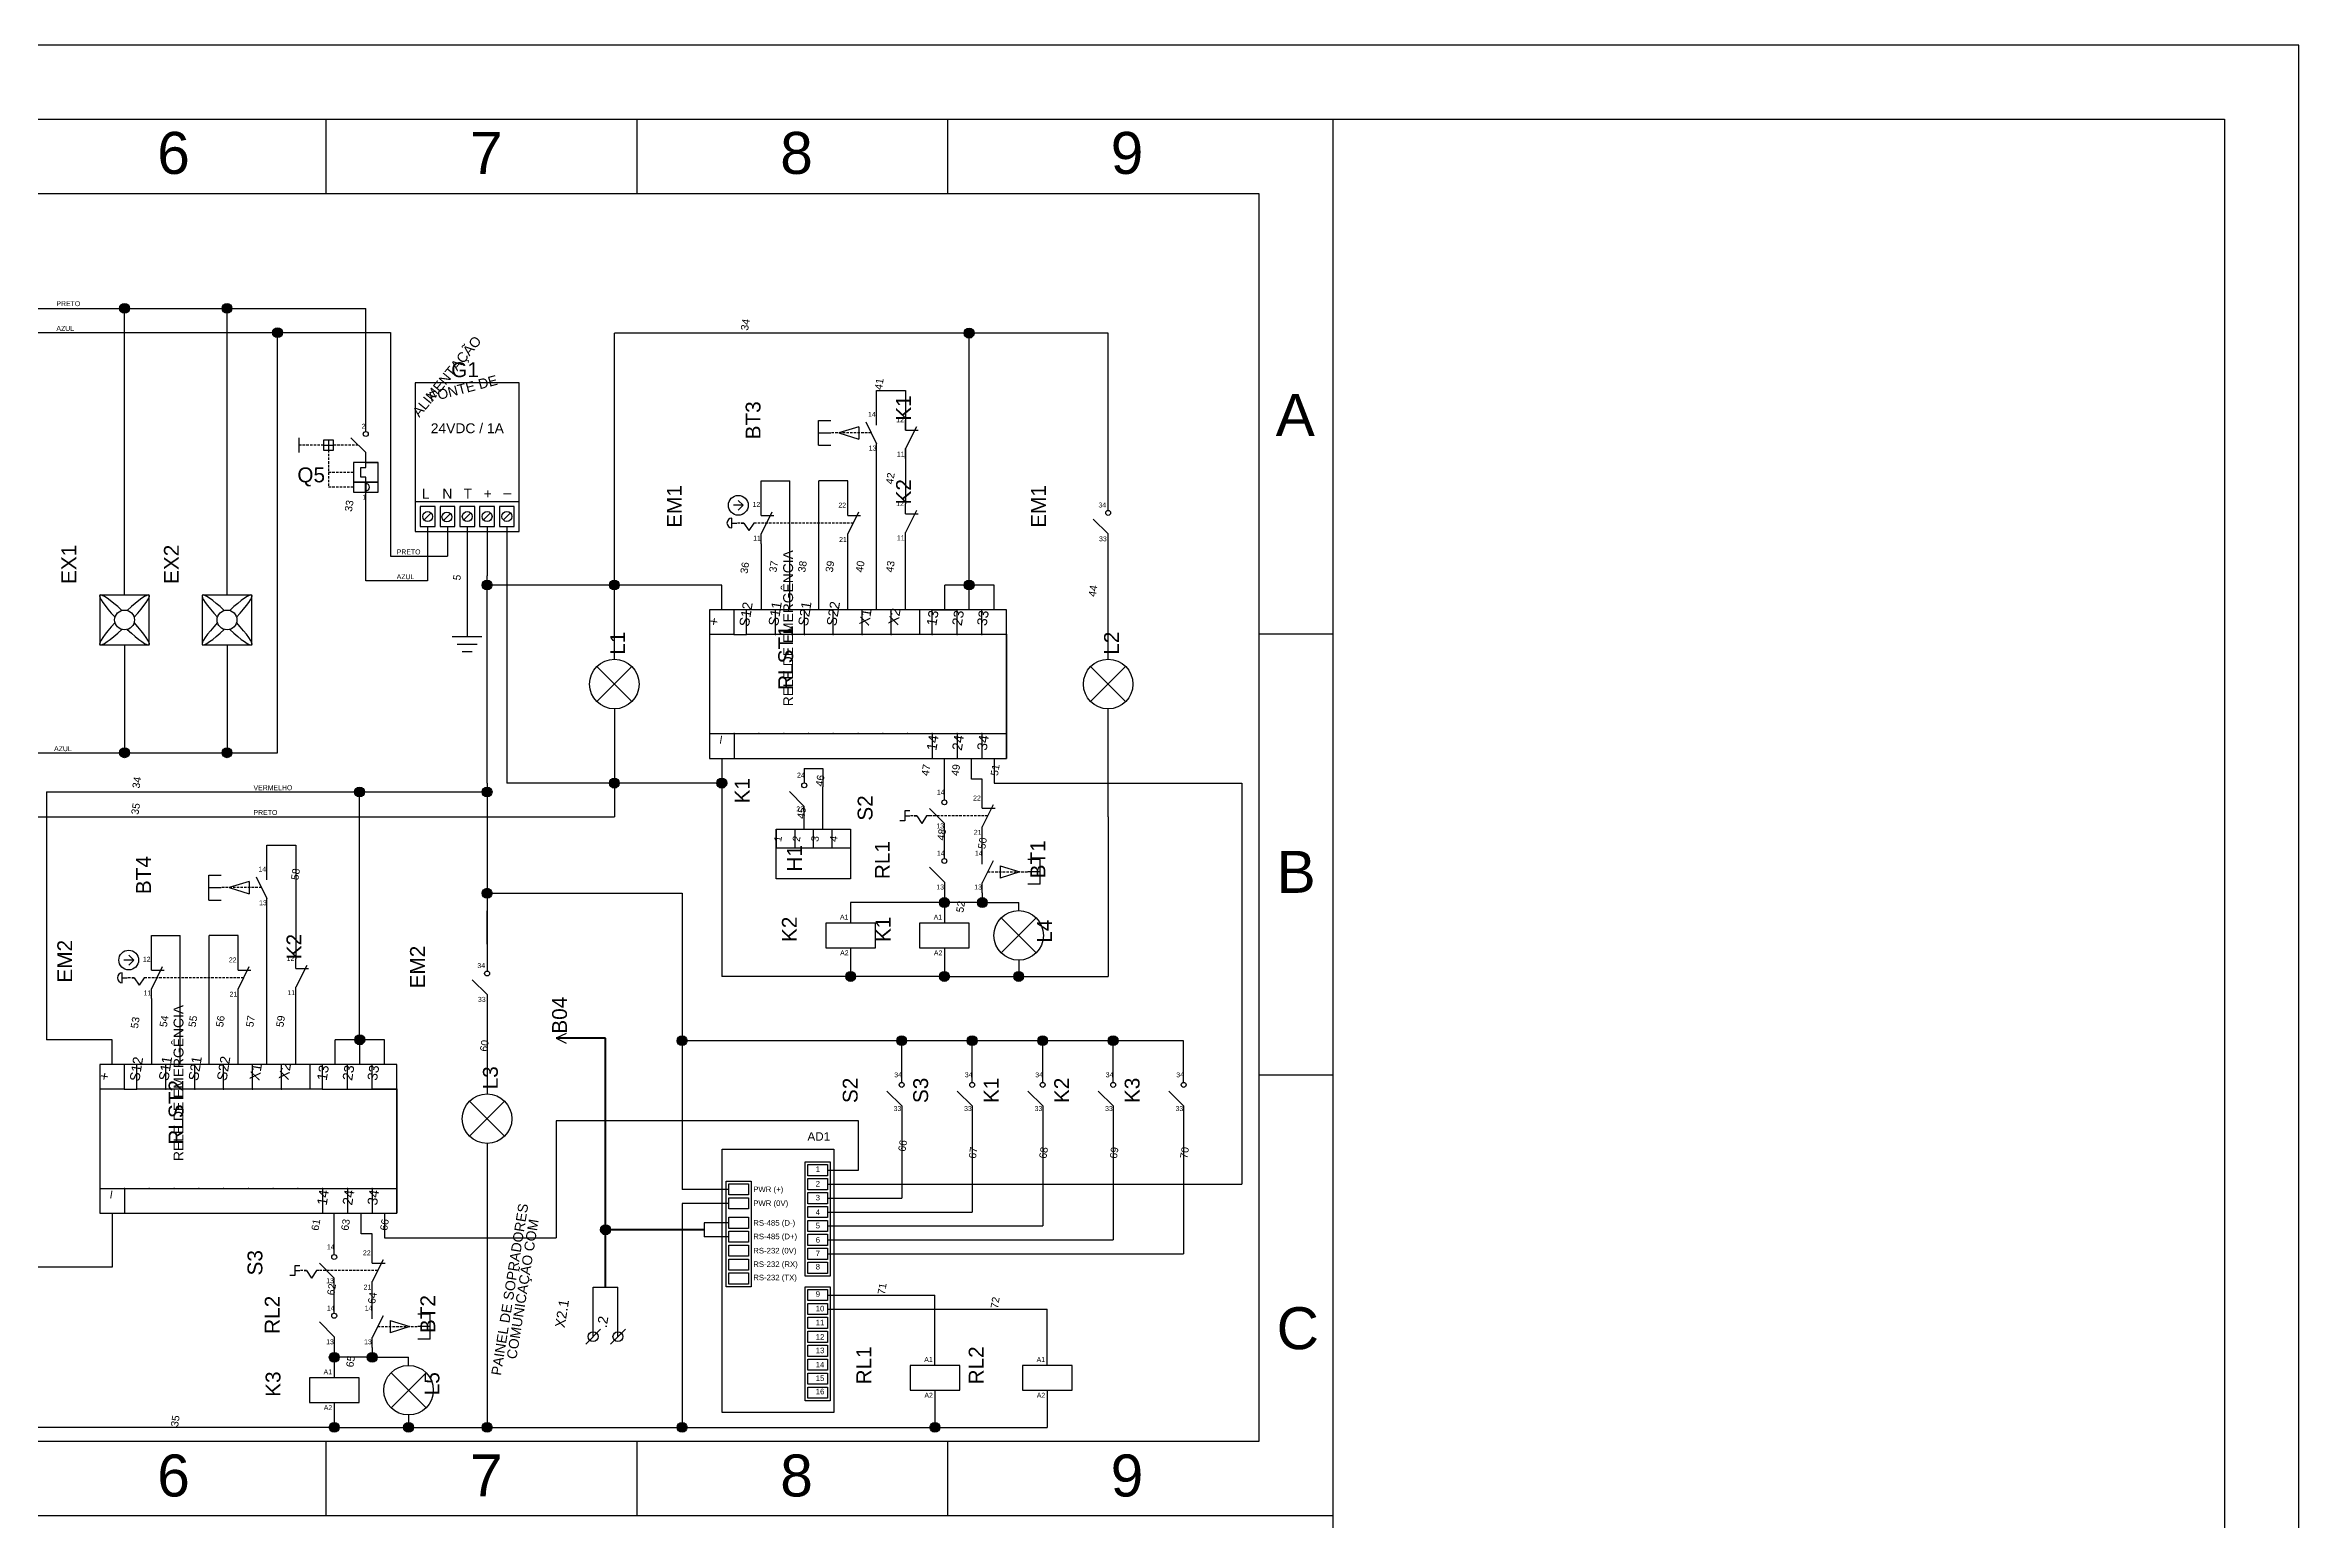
# Model space of a CAD drawing. Header units: millimetres. Extents: x 100 to 940, y 72 to 694.
# Drawn here: x 484.9 to 940, y 396 to 693.9 of the extents above; entities that cross this region are included whole.
import ezdxf
from ezdxf.enums import TextEntityAlignment as Align

# ---------------------------------------------------------------- set-up
doc = ezdxf.new("R2010")
doc.units = ezdxf.units.MM
doc.linetypes.add('DASHED', pattern=[0.75, 0.5, -0.25])
doc.styles.add('Annotative', font='arial.ttf')
doc.styles.add('Notes', font='arial.ttf', dxfattribs={"height": 3})

msp = doc.modelspace()

# ---------------------------------------------------------------- hatches: boundary and pattern name
for points in [[(501.95, 640.79, 1), (499.95, 640.79, 1)], [(522.64, 640.79, 1), (520.64, 640.79, 1)], [(532.84, 635.89, 1), (530.84, 635.89, 1)], [(672.49, 635.79, 1), (670.49, 635.79, 1)], [(575.15, 584.94, 1), (573.15, 584.94, 1)], [(600.85, 584.94, 1), (598.85, 584.94, 1)], [(672.49, 584.94, 1), (670.49, 584.94, 1)], [(501.95, 551.08, 1), (499.95, 551.08, 1)], [(522.64, 551.08, 1), (520.64, 551.08, 1)], [(549.4, 543.16, 1), (547.4, 543.16, 1)], [(575.15, 543.16, 1), (573.15, 543.16, 1)], [(600.85, 544.94, 1), (598.85, 544.94, 1)], [(622.55, 544.94, 1), (620.55, 544.94, 1)], [(575.15, 522.71, 1), (573.15, 522.71, 1)], [(667.49, 520.84, 1), (665.49, 520.84, 1)], [(675.15, 520.84, 1), (673.15, 520.84, 1)], [(648.56, 505.91, 1), (646.56, 505.91, 1)], [(667.49, 505.91, 1), (665.49, 505.91, 1)], [(682.49, 505.91, 1), (680.49, 505.91, 1)], [(549.45, 493.13, 1), (547.45, 493.13, 1)], [(614.53, 492.95, 1), (612.53, 492.95, 1)], [(658.87, 492.95, 1), (656.87, 492.95, 1)], [(673.1, 492.95, 1), (671.1, 492.95, 1)], [(687.34, 492.95, 1), (685.34, 492.95, 1)], [(701.57, 492.95, 1), (699.57, 492.95, 1)], [(599.07, 454.77, 1), (597.07, 454.77, 1)], [(544.29, 429.03, 1), (542.29, 429.03, 1)], [(551.95, 429.03, 1), (549.95, 429.03, 1)], [(544.29, 414.89, 1), (542.29, 414.89, 1)], [(559.29, 414.89, 1), (557.29, 414.89, 1)], [(575.15, 414.89, 1), (573.15, 414.89, 1)], [(614.53, 414.89, 1), (612.53, 414.89, 1)], [(665.58, 414.89, 1), (663.58, 414.89, 1)]]:
    msp.add_hatch(color=256).paths.add_polyline_path(points)

# ---------------------------------------------------------------- linework, layer by layer
for p, q in [((541.67, 664), (541.67, 679)), ((604.44, 664), (604.44, 679)), ((667.22, 664), (667.22, 679)), ((745, 115), (745, 679)), ((450.45, 640.79), (549.65, 640.79)), ((500.95, 582.89), (500.95, 640.89)), ((521.64, 582.89), (521.64, 640.89)), ((549.65, 617.92), (549.65, 640.79)), ((450.45, 635.89), (554.65, 635.89)), ((531.84, 551.08), (531.84, 635.89)), ((554.65, 635.89), (554.65, 590.77)), ((671.49, 635.79), (599.85, 635.79)), ((599.85, 584.94), (599.85, 635.79)), ((671.49, 579.94), (671.49, 635.79)), ((699.56, 635.79), (671.49, 635.79)), ((699.56, 606.7), (699.56, 635.79)), ((652.8, 619.19), (652.8, 624.19)), ((652.8, 624.19), (658.63, 624.19)), ((658.63, 624.19), (658.63, 616.23)), ((652.8, 617.19), (652.8, 619.19)), ((652.8, 617.19), (652.8, 619.19)), ((536.15, 614.68), (536.15, 611.68)), ((549.65, 611.68), (546.65, 614.68)), ((549.65, 615.92), (549.65, 617.92)), ((549.65, 615.92), (549.65, 617.92)), ((641.09, 613.15), (641.09, 618.15)), ((641.09, 618.15), (643.59, 618.15)), ((641.09, 615.65), (643.59, 615.65)), ((649.2, 616.9), (645.2, 615.65)), ((645.2, 615.65), (649.2, 614.4)), ((649.2, 616.9), (649.2, 614.4)), ((650.6, 617.85), (652.8, 613.44)), ((658.63, 616.23), (658.63, 618.23)), ((660.84, 616.89), (658.63, 612.48)), ((658.63, 616.23), (661.22, 616.23)), ((541.15, 613.18), (543.15, 613.18)), ((542.15, 614.18), (542.15, 612.18)), ((549.65, 609.68), (549.65, 611.68)), ((641.09, 613.15), (643.59, 613.15)), ((652.8, 611.44), (652.8, 613.44)), ((652.8, 579.94), (652.8, 611.44)), ((658.63, 610.48), (658.63, 612.48)), ((658.63, 612.48), (658.63, 609.76)), ((548.65, 606.68), (548.65, 608.68)), ((548.65, 608.68), (549.65, 608.67)), ((549.65, 606.68), (548.65, 606.68)), ((549.65, 608.67), (549.65, 609.68)), ((549.65, 609.68), (552.15, 609.68)), ((549.65, 605.68), (549.65, 606.68)), ((629.47, 601), (629.47, 606)), ((629.47, 606), (635.3, 606)), ((635.3, 579.94), (635.3, 606)), ((641.13, 579.94), (641.13, 606)), ((646.97, 606), (641.13, 606)), ((646.97, 601), (646.97, 606)), ((658.63, 609.76), (658.63, 601.31)), ((699.56, 600), (699.56, 606.7)), ((549.65, 601.68), (549.65, 603.68)), ((549.65, 585.77), (549.65, 601.68)), ((559.65, 601.77), (580.65, 601.77)), ((625.88, 601.03), (623.88, 601.03)), ((625.88, 601.03), (624.88, 602.03)), ((625.88, 601.03), (624.88, 600.03)), ((629.47, 599), (629.47, 601)), ((629.47, 599), (629.47, 601)), ((646.97, 599), (646.97, 601)), ((658.63, 599.31), (658.63, 601.31)), ((561.44, 598.07), (562.86, 599.48)), ((562.15, 596.77), (562.15, 585.77)), ((563.65, 596.77), (563.65, 597.77)), ((565.34, 597.96), (566.75, 599.37)), ((566.15, 596.77), (566.15, 590.77)), ((569.44, 598.07), (570.86, 599.48)), ((570.15, 596.77), (570.12, 574.52)), ((573.44, 598.07), (574.86, 599.48)), ((574.15, 596.77), (574.15, 586.77)), ((577.44, 598.07), (578.86, 599.48)), ((578.15, 596.77), (578.15, 544.94)), ((623.59, 596.45), (623.59, 598.45)), ((623.59, 597.45), (624.59, 597.45)), ((625.49, 597.45), (625.99, 597.45)), ((625.99, 597.45), (626.99, 595.95)), ((627.99, 597.45), (626.99, 595.95)), ((628.49, 597.45), (627.99, 597.45)), ((631.67, 599.66), (629.47, 595.25)), ((629.47, 599), (632.05, 599)), ((649.17, 599.66), (646.97, 595.25)), ((646.97, 599), (649.55, 599)), ((660.84, 599.97), (658.63, 595.56)), ((658.63, 599.31), (661.22, 599.31)), ((699.56, 595.25), (696.56, 598.25)), ((629.47, 593.25), (629.47, 595.25)), ((629.47, 593.25), (629.47, 579.94)), ((646.97, 593.25), (646.97, 595.25)), ((646.97, 579.94), (646.97, 595.25)), ((658.63, 579.94), (658.63, 595.56)), ((658.63, 593.56), (658.63, 595.56)), ((699.56, 569.94), (699.56, 595.25)), ((554.65, 590.77), (566.15, 590.77)), ((562.15, 585.77), (549.65, 585.77)), ((574.15, 544.94), (574.15, 586.77)), ((621.55, 584.94), (574.15, 584.94)), ((599.85, 569.94), (599.85, 584.94)), ((621.55, 579.94), (621.55, 584.94)), ((676.55, 584.94), (666.55, 584.94)), ((666.55, 579.94), (666.55, 584.94)), ((676.55, 579.94), (676.55, 584.94)), ((624.05, 579.94), (619.05, 579.94)), ((624.05, 574.94), (624.05, 579.94)), ((626.55, 574.94), (626.55, 579.94)), ((632.38, 574.94), (632.38, 579.94)), ((638.22, 574.94), (638.22, 579.94)), ((644.05, 574.94), (644.05, 579.94)), ((649.88, 574.94), (649.88, 579.94)), ((655.72, 574.94), (655.72, 579.94)), ((661.55, 574.94), (661.55, 579.94)), ((664.05, 574.94), (664.05, 579.94)), ((664.05, 579.94), (669.05, 579.94)), ((669.05, 574.94), (669.05, 579.94)), ((674.05, 574.94), (674.05, 579.94)), ((679.05, 579.94), (674.05, 579.94)), ((679.05, 574.94), (679.05, 579.94)), ((567.12, 574.52), (573.12, 574.52)), ((624.05, 574.94), (619.05, 574.94)), ((624.05, 574.94), (626.55, 574.94)), ((626.55, 574.94), (626.55, 574.94)), ((661.55, 574.94), (626.55, 574.94)), ((664.05, 574.94), (661.55, 574.94)), ((661.55, 574.94), (661.55, 574.94)), ((679.05, 574.94), (664.05, 574.94)), ((679.05, 574.94), (679.05, 554.94)), ((745, 575), (730, 575)), ((500.95, 572.89), (500.95, 551.08)), ((521.64, 572.89), (521.64, 551.08)), ((568.13, 573.02), (572.13, 573.02)), ((569.13, 571.52), (571.13, 571.52)), ((603.38, 568.47), (596.31, 561.4)), ((596.31, 568.47), (603.38, 561.4)), ((703.09, 568.47), (696.02, 561.4)), ((696.02, 568.47), (703.09, 561.4)), ((599.85, 559.94), (599.85, 544.94)), ((699.56, 538.11), (699.56, 559.94)), ((480.84, 551.08), (531.84, 551.08)), ((619.05, 554.94), (679.05, 554.94)), ((624.05, 554.94), (624.05, 549.94)), ((664.05, 554.94), (664.05, 549.94)), ((669.05, 554.94), (669.05, 549.94)), ((674.05, 554.94), (674.05, 549.94)), ((679.05, 554.94), (679.05, 549.94)), ((619.05, 549.94), (624.05, 549.94)), ((621.55, 549.94), (621.55, 544.94)), ((638.2, 547.9), (641.95, 547.9)), ((638.2, 547.9), (638.2, 545)), ((641.95, 547.9), (641.95, 544.19)), ((666.49, 541.57), (666.49, 549.94)), ((671.94, 545.76), (671.94, 549.94)), ((674.05, 549.94), (679.05, 549.94)), ((676.55, 549.94), (676.55, 544.94)), ((485.18, 543.16), (574.15, 543.16)), ((485.18, 543.16), (485.18, 493.13)), ((548.4, 493.13), (548.4, 543.16)), ((574.15, 544.94), (574.15, 535.33)), ((574.15, 543.16), (574.15, 507.01)), ((621.55, 544.94), (578.15, 544.94)), ((599.85, 544.94), (599.85, 538.16)), ((621.55, 544.94), (621.55, 505.91)), ((638.2, 540.25), (635.2, 543.25)), ((641.95, 535.64), (641.95, 544.19)), ((674.15, 545.76), (671.94, 545.76)), ((674.15, 541.87), (674.15, 545.76)), ((674.15, 539.87), (674.15, 541.87)), ((676.55, 544.94), (726.52, 544.94)), ((726.52, 544.94), (726.52, 463.98)), ((480.18, 538.16), (599.85, 538.16)), ((638.2, 535.64), (638.2, 540.25)), ((658.51, 537.32), (657.51, 537.32)), ((659.51, 539.32), (658.51, 539.32)), ((658.51, 539.32), (658.51, 537.32)), ((658.51, 538.32), (659.51, 538.32)), ((660.41, 538.32), (660.91, 538.32)), ((660.91, 538.32), (661.91, 536.82)), ((662.91, 538.32), (661.91, 536.82)), ((663.41, 538.32), (662.91, 538.32)), ((666.49, 536.82), (663.49, 539.82)), ((676.35, 540.53), (674.15, 536.12)), ((674.15, 539.87), (676.73, 539.87)), ((699.56, 538.11), (699.56, 505.91)), ((632.51, 535.64), (632.51, 531.89)), ((636.26, 535.64), (636.26, 531.89)), ((640.01, 535.64), (640.01, 531.89)), ((643.76, 535.64), (643.76, 531.89)), ((666.49, 529.73), (666.49, 536.82)), ((674.15, 534.12), (674.15, 536.12)), ((674.15, 530.57), (674.15, 534.12)), ((529.7, 527.39), (529.7, 532.39)), ((529.7, 532.39), (535.54, 532.39)), ((535.54, 532.39), (535.54, 518.1)), ((632.51, 531.89), (647.51, 531.89)), ((666.49, 524.98), (663.49, 527.98)), ((674.15, 528.57), (674.15, 530.57)), ((674.15, 528.57), (674.15, 530.57)), ((676.35, 529.23), (674.15, 524.82)), ((677.75, 528.28), (681.75, 527.03)), ((677.75, 528.28), (677.75, 525.78)), ((685.86, 529.53), (683.36, 529.53)), ((685.86, 524.53), (685.86, 529.53)), ((517.99, 521.34), (517.99, 526.34)), ((517.99, 526.34), (520.49, 526.34)), ((517.99, 523.84), (520.49, 523.84)), ((526.1, 525.09), (522.1, 523.84)), ((522.1, 523.84), (526.1, 522.59)), ((526.1, 525.09), (526.1, 522.59)), ((527.5, 526.04), (529.7, 521.64)), ((529.7, 525.39), (529.7, 527.39)), ((529.7, 525.39), (529.7, 527.39)), ((666.49, 524.98), (666.49, 516.7)), ((674.15, 522.82), (674.15, 524.82)), ((681.75, 527.03), (677.75, 525.78)), ((685.86, 527.03), (683.36, 527.03)), ((685.86, 524.53), (683.36, 524.53)), ((517.99, 521.34), (520.49, 521.34)), ((529.7, 519.64), (529.7, 521.64)), ((529.7, 488.13), (529.7, 519.64)), ((574.15, 522.71), (613.53, 522.71)), ((574.15, 512.43), (574.15, 519.13)), ((613.53, 522.71), (613.53, 462.92)), ((674.15, 520.84), (647.56, 520.84)), ((647.56, 520.84), (647.56, 516.7)), ((674.15, 522.82), (674.15, 520.84)), ((674.15, 520.84), (681.49, 520.84)), ((681.49, 519.2), (681.49, 520.84)), ((535.54, 518.1), (535.54, 509.5)), ((685.02, 517.73), (677.95, 510.66)), ((677.95, 517.73), (685.02, 510.66)), ((502.79, 509.22), (501.79, 510.22)), ((506.37, 509.19), (506.37, 514.19)), ((506.37, 514.19), (512.2, 514.19)), ((512.2, 488.13), (512.2, 514.19)), ((518.04, 488.13), (518.04, 514.19)), ((523.87, 514.19), (518.04, 514.19)), ((523.87, 509.19), (523.87, 514.19)), ((647.56, 511.7), (647.56, 505.91)), ((666.49, 511.7), (666.49, 505.91)), ((500.5, 504.64), (500.5, 506.64)), ((500.5, 505.64), (501.5, 505.64)), ((502.79, 509.22), (500.79, 509.22)), ((502.79, 509.22), (501.79, 508.22)), ((502.39, 505.64), (502.89, 505.64)), ((502.89, 505.64), (503.89, 504.14)), ((504.89, 505.64), (503.89, 504.14)), ((505.39, 505.64), (504.89, 505.64)), ((506.37, 507.19), (506.37, 509.19)), ((506.37, 507.19), (506.37, 509.19)), ((508.57, 507.85), (506.37, 503.44)), ((506.37, 507.19), (508.95, 507.19)), ((523.87, 507.19), (523.87, 509.19)), ((526.07, 507.85), (523.87, 503.44)), ((523.87, 507.19), (526.45, 507.19)), ((535.54, 507.5), (535.54, 509.5)), ((537.74, 508.16), (535.54, 503.75)), ((535.54, 507.5), (538.12, 507.5)), ((574.15, 502.26), (571.15, 505.26)), ((666.49, 505.91), (621.55, 505.91)), ((666.49, 505.91), (699.56, 505.91)), ((681.49, 509.2), (681.49, 505.91)), ((506.37, 501.44), (506.37, 503.44)), ((506.37, 501.44), (506.37, 488.13)), ((523.87, 501.44), (523.87, 503.44)), ((523.87, 488.13), (523.87, 503.44)), ((535.54, 488.13), (535.54, 503.75)), ((535.54, 501.75), (535.54, 503.75)), ((574.15, 502.26), (574.15, 482.2)), ((498.45, 493.13), (485.18, 493.13)), ((498.45, 488.13), (498.45, 493.13)), ((543.45, 488.13), (543.45, 493.13)), ((553.45, 493.13), (543.45, 493.13)), ((548.4, 493.13), (548.4, 488.13)), ((553.45, 488.13), (553.45, 493.13)), ((590.11, 494.43), (588.11, 493.43)), ((588.11, 493.43), (590.11, 492.43)), ((666.49, 492.95), (613.53, 492.95)), ((657.87, 484.52), (657.87, 492.95)), ((714.8, 492.95), (666.49, 492.95)), ((672.1, 484.52), (672.1, 492.95)), ((686.34, 484.52), (686.34, 492.95)), ((700.57, 484.52), (700.57, 492.95)), ((714.8, 484.52), (714.8, 492.95)), ((500.95, 488.13), (495.95, 488.13)), ((500.95, 483.13), (500.95, 488.13)), ((503.45, 483.13), (503.45, 488.13)), ((509.29, 483.13), (509.29, 488.13)), ((515.12, 483.13), (515.12, 488.13)), ((520.95, 483.13), (520.95, 488.13)), ((526.79, 483.13), (526.79, 488.13)), ((532.62, 483.13), (532.62, 488.13)), ((538.45, 483.13), (538.45, 488.13)), ((540.95, 483.13), (540.95, 488.13)), ((545.95, 483.13), (545.95, 488.13)), ((550.95, 483.13), (550.95, 488.13)), ((555.95, 488.13), (550.95, 488.13)), ((555.95, 483.13), (555.95, 488.13)), ((500.95, 483.13), (495.95, 483.13)), ((500.95, 483.13), (503.45, 483.13)), ((503.45, 483.13), (503.45, 483.13)), ((538.45, 483.13), (503.45, 483.13)), ((540.95, 483.13), (538.45, 483.13)), ((538.45, 483.13), (538.45, 483.13)), ((540.95, 483.13), (555.95, 483.13)), ((555.95, 483.13), (550.95, 483.13)), ((555.95, 483.13), (555.95, 463.13)), ((657.87, 479.77), (654.87, 482.77)), ((672.1, 479.77), (669.1, 482.77)), ((686.34, 479.77), (683.34, 482.77)), ((700.57, 479.77), (697.57, 482.77)), ((714.8, 479.77), (711.8, 482.77)), ((745, 486), (730, 486)), ((577.68, 480.74), (570.61, 473.67)), ((570.61, 480.74), (577.68, 473.67)), ((657.87, 479.77), (657.87, 461.17)), ((672.1, 479.77), (672.1, 458.36)), ((686.34, 479.77), (686.34, 455.54)), ((700.57, 479.77), (700.57, 452.73)), ((714.8, 479.77), (714.8, 449.92)), ((649.14, 476.79), (588.08, 476.79)), ((588.08, 476.79), (588.08, 453.13)), ((649.14, 466.79), (649.14, 476.79)), ((574.15, 472.2), (574.15, 414.89)), ((642.89, 466.79), (644.14, 466.79)), ((644.14, 466.79), (649.14, 466.79)), ((495.95, 463.13), (555.95, 463.13)), ((500.95, 463.13), (500.95, 458.13)), ((540.95, 463.13), (540.95, 458.13)), ((545.95, 463.13), (545.95, 458.13)), ((550.95, 463.13), (550.95, 458.13)), ((555.95, 463.13), (555.95, 458.13)), ((622.99, 462.92), (613.53, 462.92)), ((622.99, 460.11), (613.53, 460.11)), ((613.53, 460.11), (613.53, 414.89)), ((642.89, 463.98), (726.52, 463.98)), ((642.89, 461.17), (657.87, 461.17)), ((495.95, 458.13), (500.95, 458.13)), ((498.45, 458.13), (498.45, 447.2)), ((543.29, 449.77), (543.29, 458.13)), ((548.74, 453.95), (548.74, 458.13)), ((550.95, 458.13), (555.95, 458.13)), ((553.45, 458.13), (553.45, 453.13)), ((622.99, 456.17), (617.99, 456.17)), ((617.99, 456.17), (617.99, 453.36)), ((642.89, 458.36), (672.1, 458.36)), ((642.89, 455.54), (686.34, 455.54)), ((550.95, 453.95), (548.74, 453.95)), ((550.95, 450.06), (550.95, 453.95)), ((553.45, 453.13), (588.08, 453.13)), ((622.99, 453.36), (617.99, 453.36)), ((642.89, 452.73), (700.57, 452.73)), ((498.45, 447.2), (480.18, 447.2)), ((536.32, 447.52), (535.32, 447.52)), ((535.32, 447.52), (535.32, 445.52)), ((535.32, 446.52), (536.32, 446.52)), ((537.21, 446.52), (537.71, 446.52)), ((537.71, 446.52), (538.71, 445.02)), ((539.71, 446.52), (538.71, 445.02)), ((540.21, 446.52), (539.71, 446.52)), ((543.29, 445.02), (540.29, 448.02)), ((550.95, 448.06), (550.95, 450.06)), ((553.16, 448.72), (550.95, 444.31)), ((550.95, 448.06), (553.54, 448.06)), ((642.89, 449.92), (714.8, 449.92)), ((535.32, 445.52), (534.32, 445.52)), ((543.29, 437.92), (543.29, 445.02)), ((550.95, 442.31), (550.95, 444.31)), ((550.95, 438.77), (550.95, 442.31)), ((595.57, 433.2), (595.57, 443.2)), ((595.57, 443.2), (600.57, 443.2)), ((600.57, 433.2), (600.57, 443.2)), ((642.89, 441.6), (664.58, 441.6)), ((664.58, 427.39), (664.58, 441.6)), ((550.95, 436.77), (550.95, 438.77)), ((550.95, 436.77), (550.95, 438.77)), ((553.16, 437.42), (550.95, 433.02)), ((562.67, 437.72), (560.17, 437.72)), ((562.67, 432.72), (562.67, 437.72)), ((642.89, 438.78), (687.27, 438.78)), ((687.27, 427.39), (687.27, 438.78)), ((543.29, 433.17), (540.29, 436.17)), ((543.29, 433.17), (543.29, 424.89)), ((550.95, 431.02), (550.95, 433.02)), ((554.56, 436.47), (558.56, 435.22)), ((554.56, 436.47), (554.56, 433.97)), ((558.56, 435.22), (554.56, 433.97)), ((562.67, 435.22), (560.17, 435.22)), ((562.67, 432.72), (560.17, 432.72)), ((594.07, 431.7), (597.07, 434.7)), ((599.07, 431.7), (602.07, 434.7)), ((550.95, 429.03), (543.29, 429.03)), ((550.95, 431.02), (550.95, 429.03)), ((550.95, 429.03), (558.29, 429.03)), ((558.29, 427.39), (558.29, 429.03)), ((561.83, 425.92), (554.76, 418.85)), ((554.76, 425.92), (561.83, 418.85)), ((543.29, 419.89), (543.29, 414.1)), ((664.58, 422.39), (664.58, 414.89)), ((687.27, 422.39), (687.27, 414.89)), ((543.29, 414.89), (480.18, 414.89)), ((543.29, 414.89), (574.15, 414.89)), ((558.29, 417.39), (558.29, 414.89)), ((574.15, 414.89), (687.27, 414.89)), ((730, 412), (165, 412)), ((541.67, 397), (541.67, 412)), ((604.44, 397), (604.44, 412)), ((667.22, 397), (667.22, 412)), ((730, 397), (165, 397)), ((745, 397), (730, 397))]:
    msp.add_line(p, q)
at = {"linetype": 'DASHED'}
for p, q in [((651.7, 615.65), (643.59, 615.65)), ((541.15, 613.18), (536.15, 613.18)), ((542.15, 612.18), (542.15, 604.68)), ((548.15, 613.18), (543.15, 613.18)), ((547.15, 607.68), (542.15, 607.68)), ((547.15, 604.68), (542.15, 604.68)), ((625.99, 597.45), (624.59, 597.45)), ((648.07, 597.45), (628.49, 597.45)), ((660.91, 538.32), (659.51, 538.32)), ((675.25, 538.32), (662.91, 538.32)), ((528.6, 523.84), (520.49, 523.84)), ((675.25, 527.03), (683.36, 527.03)), ((502.89, 505.64), (501.5, 505.64)), ((524.97, 505.64), (505.39, 505.64)), ((537.71, 446.52), (536.32, 446.52)), ((552.06, 446.52), (539.71, 446.52)), ((552.06, 435.22), (560.17, 435.22))]:
    msp.add_line(p, q, dxfattribs=at)
at = {"lineweight": 40}
msp.add_line((549.65, 603.68), (549.65, 605.68), dxfattribs=at)
at = {"lineweight": 50}
for p, q in [((598.07, 493.43), (588.11, 493.43)), ((598.07, 454.77), (598.07, 493.43)), ((598.07, 443.2), (598.07, 454.77)), ((617.99, 454.77), (598.07, 454.77))]:
    msp.add_line(p, q, dxfattribs=at)
for points in [[(100, 100), (940, 100), (940, 693.94), (100, 693.94)], [(150, 679), (925, 679), (925, 115), (150, 115)], [(559.65, 595.77), (580.65, 595.77), (580.65, 625.77), (559.65, 625.77)], [(541.15, 612.18), (543.15, 612.18), (543.15, 614.18), (541.15, 614.18)], [(547.15, 605.68), (552.15, 605.68), (552.15, 609.67), (547.15, 609.68)], [(547.15, 603.68), (552.15, 603.68), (552.15, 605.68), (547.15, 605.68)], [(560.65, 596.77), (563.65, 596.77), (563.65, 600.77), (560.65, 600.77)], [(564.65, 596.77), (567.65, 596.77), (567.65, 600.77), (564.65, 600.77)], [(568.65, 596.77), (571.65, 596.77), (571.65, 600.77), (568.65, 600.77)], [(572.65, 596.77), (575.65, 596.77), (575.65, 600.77), (572.65, 600.77)], [(576.65, 596.77), (579.65, 596.77), (579.65, 600.77), (576.65, 600.77)], [(495.95, 572.89), (505.95, 572.89), (505.95, 582.89), (495.95, 582.89)], [(516.64, 572.89), (526.64, 572.89), (526.64, 582.89), (516.64, 582.89)], [(619.05, 549.94), (679.05, 549.94), (679.05, 579.94), (619.05, 579.94)], [(632.51, 535.64), (647.51, 535.64), (647.51, 525.64), (632.51, 525.64)], [(642.56, 511.7), (652.56, 511.7), (652.56, 516.7), (642.56, 516.7)], [(661.49, 511.7), (671.49, 511.7), (671.49, 516.7), (661.49, 516.7)], [(495.95, 458.13), (555.95, 458.13), (555.95, 488.13), (495.95, 488.13)], [(621.64, 471.08), (644.14, 471.08), (644.14, 417.87), (621.64, 417.87)], [(622.42, 443.24), (622.42, 464.61), (627.49, 464.61), (627.49, 443.24)], [(638.39, 445.42), (638.39, 468.48), (643.45, 468.48), (643.45, 445.42)], [(638.95, 465.67), (638.95, 467.92), (642.89, 467.92), (642.89, 465.67)], [(638.95, 462.86), (638.95, 465.11), (642.89, 465.11), (642.89, 462.86)], [(622.99, 461.8), (622.99, 464.05), (626.92, 464.05), (626.92, 461.8)], [(622.99, 458.99), (622.99, 461.24), (626.92, 461.24), (626.92, 458.99)], [(638.95, 460.04), (638.95, 462.29), (642.89, 462.29), (642.89, 460.04)], [(622.99, 455.05), (622.99, 457.3), (626.92, 457.3), (626.92, 455.05)], [(638.95, 457.23), (638.95, 459.48), (642.89, 459.48), (642.89, 457.23)], [(638.95, 454.42), (638.95, 456.67), (642.89, 456.67), (642.89, 454.42)], [(622.99, 452.24), (622.99, 454.49), (626.92, 454.49), (626.92, 452.24)], [(622.99, 449.42), (622.99, 451.67), (626.92, 451.67), (626.92, 449.42)], [(638.95, 451.61), (638.95, 453.86), (642.89, 453.86), (642.89, 451.61)], [(638.95, 448.79), (638.95, 451.04), (642.89, 451.04), (642.89, 448.79)], [(622.99, 446.61), (622.99, 448.86), (626.92, 448.86), (626.92, 446.61)], [(622.99, 443.8), (622.99, 446.05), (626.92, 446.05), (626.92, 443.8)], [(638.95, 445.98), (638.95, 448.23), (642.89, 448.23), (642.89, 445.98)], [(638.39, 420.22), (638.39, 443.28), (643.45, 443.28), (643.45, 420.22)], [(638.95, 440.47), (638.95, 442.72), (642.89, 442.72), (642.89, 440.47)], [(638.95, 437.66), (638.95, 439.91), (642.89, 439.91), (642.89, 437.66)], [(638.95, 434.85), (638.95, 437.1), (642.89, 437.1), (642.89, 434.85)], [(638.95, 432.03), (638.95, 434.28), (642.89, 434.28), (642.89, 432.03)], [(638.95, 429.22), (638.95, 431.47), (642.89, 431.47), (642.89, 429.22)], [(638.95, 426.41), (638.95, 428.66), (642.89, 428.66), (642.89, 426.41)], [(538.29, 419.89), (548.29, 419.89), (548.29, 424.89), (538.29, 424.89)], [(638.95, 423.6), (638.95, 425.85), (642.89, 425.85), (642.89, 423.6)], [(659.58, 422.39), (669.58, 422.39), (669.58, 427.39), (659.58, 427.39)], [(682.27, 422.39), (692.27, 422.39), (692.27, 427.39), (682.27, 427.39)], [(638.95, 420.78), (638.95, 423.03), (642.89, 423.03), (642.89, 420.78)]]:
    msp.add_lwpolyline(points, close=True)
msp.add_lwpolyline([(165, 412), (165, 664), (730, 664), (730, 412)])
for centre, radius in [((500.95, 640.79), 1), ((521.64, 640.79), 1), ((531.84, 635.89), 1), ((671.49, 635.79), 1), ((549.65, 615.42), 0.5), ((624.88, 601.03), 2), ((562.15, 598.77), 1), ((566.04, 598.67), 1), ((570.15, 598.77), 1), ((574.15, 598.77), 1), ((578.15, 598.78), 1), ((699.56, 599.5), 0.5), ((574.15, 584.94), 1), ((599.85, 584.94), 1), ((671.49, 584.94), 1), ((500.95, 577.89), 2), ((521.64, 577.89), 2), ((599.85, 564.94), 5), ((699.56, 564.94), 5), ((500.95, 551.08), 1), ((521.64, 551.08), 1), ((548.4, 543.16), 1), ((574.15, 543.16), 1), ((599.85, 544.94), 1), ((621.55, 544.94), 1), ((638.2, 544.5), 0.5), ((666.49, 541.07), 0.5), ((666.49, 529.23), 0.5), ((574.15, 522.71), 1), ((666.49, 520.84), 1), ((674.15, 520.84), 1), ((681.49, 514.2), 5), ((501.79, 509.22), 2), ((574.15, 506.51), 0.5), ((647.56, 505.91), 1), ((666.49, 505.91), 1), ((681.49, 505.91), 1), ((548.45, 493.13), 1), ((613.53, 492.95), 1), ((657.87, 492.95), 1), ((672.1, 492.95), 1), ((686.34, 492.95), 1), ((700.57, 492.95), 1), ((657.87, 484.02), 0.5), ((672.1, 484.02), 0.5), ((686.34, 484.02), 0.5), ((700.57, 484.02), 0.5), ((714.8, 484.02), 0.5), ((574.15, 477.2), 5), ((598.07, 454.77), 1), ((543.29, 449.27), 0.5), ((543.29, 437.42), 0.5), ((595.57, 433.2), 1), ((600.57, 433.2), 1), ((543.29, 429.03), 1), ((550.95, 429.03), 1), ((558.29, 422.39), 5), ((543.29, 414.89), 1), ((558.29, 414.89), 1), ((574.15, 414.89), 1), ((613.53, 414.89), 1), ((664.58, 414.89), 1)]:
    msp.add_circle(centre, radius)
for centre, radius, start, end in [((549.65, 604.68), 0.75, 270, 90), ((623.59, 597.45), 1, 90, 270), ((500.5, 505.64), 1, 90, 270)]:
    msp.add_arc(centre, radius, start, end)
for centre, major_axis, start_param, end_param in [((500.95, 577.89), (5, -5), 8.104015, 10.745541), ((500.95, 577.89), (-5, -5), 1.820829, 4.462356), ((521.64, 577.89), (5, -5), 8.104015, 10.745541), ((521.64, 577.89), (-5, -5), 1.820829, 4.462356), ((500.95, 577.89), (-5, -5), 4.962422, 7.603949), ((500.95, 577.89), (5, -5), 4.962422, 7.603949), ((521.64, 577.89), (-5, -5), 4.962422, 7.603949), ((521.64, 577.89), (5, -5), 4.962422, 7.603949)]:
    msp.add_ellipse(centre, major_axis=major_axis, ratio=0.141421, start_param=start_param, end_param=end_param)
for p in [(624.05, 574.94), (632.38, 574.94), (638.22, 574.94), (644.05, 574.94), (649.88, 574.94), (655.72, 574.94), (664.05, 574.94), (669.05, 574.94), (674.05, 574.94), (679.05, 574.94), (624.05, 554.94), (629.05, 554.94), (634.05, 554.94), (639.05, 554.94), (644.05, 554.94), (649.05, 554.94), (654.05, 554.94), (659.05, 554.94), (664.05, 554.94), (669.05, 554.94), (674.05, 554.94), (679.05, 554.94), (500.95, 483.13), (509.29, 483.13), (515.12, 483.13), (520.95, 483.13), (526.79, 483.13), (532.62, 483.13), (540.95, 483.13), (545.95, 483.13), (550.95, 483.13), (555.95, 483.13), (500.95, 463.13), (505.95, 463.13), (510.95, 463.13), (515.95, 463.13), (520.95, 463.13), (525.95, 463.13), (530.95, 463.13), (535.95, 463.13), (540.95, 463.13), (545.95, 463.13), (550.95, 463.13), (555.95, 463.13)]:
    msp.add_point(p)

# ---------------------------------------------------------------- texts
for s, height, style, p in [('6', 8.48, 'Notes', (507.55, 667.93)), ('7', 8.48, 'Notes', (570.69, 667.93)), ('8', 8.48, 'Notes', (633.34, 667.93)), ('9', 8.48, 'Notes', (700.07, 667.93)), ('PRETO', 1, 'Annotative', (487.19, 641.24)), ('AZUL', 1, 'Annotative', (487.19, 636.24)), ('G1', 3, 'Notes', (566.91, 626.9)), ('A', 8.48, 'Notes', (733.39, 615.03)), ('14', 1, 'Notes', (651.08, 618.9)), ('2', 1, 'Notes', (548.81, 616.49)), ('12', 1, 'Notes', (656.77, 617.79)), ('13', 1, 'Notes', (651.21, 612.09)), ('11', 1, 'Notes', (656.91, 610.87)), ('Q5', 3, 'Notes', (535.84, 605.67)), ('1', 1, 'Notes', (548.96, 602.15)), ('L', 2, 'Notes', (560.98, 602.38)), ('N', 2, 'Notes', (565.12, 602.38)), ('T', 2, 'Notes', (569.41, 602.38)), ('+', 2, 'Notes', (573.47, 602.38)), ('_', 2, 'Notes', (577.47, 603.85)), ('12', 1, 'Notes', (627.75, 600.71)), ('22', 1, 'Notes', (645.1, 600.56)), ('12', 1, 'Notes', (656.77, 600.87)), ('34', 1, 'Notes', (697.6, 600.59)), ('PRETO', 1, 'Annotative', (555.9, 591.12)), ('11', 1, 'Notes', (627.88, 593.89)), ('21', 1, 'Notes', (645.24, 593.64)), ('11', 1, 'Notes', (656.91, 593.95)), ('33', 1, 'Notes', (697.72, 593.77)), ('AZUL', 1, 'Annotative', (555.9, 586.12)), ('AZUL', 1, 'Annotative', (486.72, 551.4)), ('VERMELHO', 1, 'Annotative', (526.99, 543.51)), ('22', 1, 'Notes', (672.29, 541.43)), ('PRETO', 1, 'Annotative', (526.99, 538.51)), ('21', 1, 'Notes', (672.43, 534.51)), ('14', 1, 'Notes', (527.99, 527.09)), ('B', 8.48, 'Notes', (733.57, 522.79)), ('13', 1, 'Notes', (528.12, 520.28)), ('A1', 1, 'Notes', (645.41, 517.4)), ('A1', 1, 'Notes', (664.33, 517.4)), ('12', 1, 'Notes', (504.65, 508.9)), ('22', 1, 'Notes', (522.01, 508.75)), ('12', 1, 'Notes', (533.68, 509.06)), ('A2', 1, 'Notes', (645.44, 510.18)), ('A2', 1, 'Notes', (664.37, 510.18)), ('34', 1, 'Notes', (572.19, 507.6)), ('11', 1, 'Notes', (504.78, 502.08)), ('21', 1, 'Notes', (522.15, 501.83)), ('11', 1, 'Notes', (533.82, 502.14)), ('33', 1, 'Notes', (572.31, 500.79)), ('22', 1, 'Notes', (549.09, 449.62)), ('21', 1, 'Notes', (549.23, 442.7)), ('C', 8.48, 'Notes', (733.57, 430.66)), ('A1', 1, 'Notes', (662.42, 428.09)), ('A1', 1, 'Notes', (685.11, 428.09)), ('A1', 1, 'Notes', (541.14, 425.59)), ('A2', 1, 'Notes', (541.18, 418.37)), ('A2', 1, 'Notes', (662.46, 420.87)), ('A2', 1, 'Notes', (685.15, 420.87)), ('6', 8.48, 'Notes', (507.55, 400.93)), ('7', 8.48, 'Notes', (570.69, 400.93)), ('8', 8.48, 'Notes', (633.34, 400.93)), ('9', 8.48, 'Notes', (700.07, 400.93))]:
    msp.add_text(s, height=height, dxfattribs=dict(style=style)).set_placement(p)
at = {"style": 'Notes'}
for s, height, rotation, p in [('34', 1.5, 80.899, (627.02, 637.38)), ('ALIMENTAÇÃO', 2, 50.6771, (566.8, 626.42)), ('FONTE DE', 2, 14.6042, (569.59, 623.64)), ('41', 1.5, 80.899, (654.06, 625.4)), ('42', 1.5, 80.899, (656.29, 606.34)), ('33', 1.5, 80.899, (547.03, 600.8)), ('36', 1.5, 80.899, (626.92, 588.29)), ('37', 1.5, 80.899, (632.74, 588.55)), ('38', 1.5, 80.899, (638.56, 588.55)), ('39', 1.5, 80.899, (644.12, 588.55)), ('40', 1.5, 80.899, (650.2, 588.55)), ('43', 1.5, 80.899, (656.29, 588.55)), ('5', 1.5, 80.899, (568.81, 586.35)), ('44', 1.5, 80.899, (697.21, 583.63)), ('+', 2, 80.899, (620.92, 577.42)), ('S12', 2, 80.899, (627.41, 578.88)), ('S11', 2, 80.899, (633.29, 579.01)), ('S21', 2, 80.899, (639.29, 579.01)), ('S22', 2, 80.899, (645.04, 579.01)), ('X1', 2, 80.899, (651.53, 578.27)), ('X2', 2, 80.899, (657.4, 578.4)), ('13', 2, 80.899, (665.09, 578.13)), ('23', 2, 80.899, (670.23, 578.13)), ('33', 2, 80.899, (675.25, 578.13)), ('_', 2, 80.899, (620.9, 553.77)), ('14', 2, 80.899, (665.1, 552.94)), ('24', 2, 80.899, (670.24, 552.94)), ('34', 2, 80.899, (675.26, 552.94)), ('46', 1.5, 80.899, (642.13, 545.34)), ('47', 1.5, 80.899, (663.49, 547.48)), ('49', 1.5, 80.899, (669.51, 547.48)), ('51', 1.5, 80.899, (677.47, 547.48)), ('34', 1.5, 80.899, (504.15, 544.94)), ('35', 1.5, 80.899, (503.92, 539.64)), ('45', 1.5, 80.899, (638.38, 538.8)), ('1', 1.5, 80.899, (633.61, 533.6)), ('2', 1.5, 80.899, (637.36, 533.6)), ('3', 1.5, 80.899, (641.11, 533.6)), ('4', 1.5, 80.899, (644.86, 533.6)), ('48', 1.5, 80.899, (666.67, 534.43)), ('50', 1.5, 80.899, (674.91, 532.7)), ('58', 1.5, 80.899, (536.2, 526.44)), ('52', 1.5, 80.899, (670.5, 519.88)), ('53', 1.5, 80.899, (503.83, 496.48)), ('54', 1.5, 80.899, (509.65, 496.75)), ('55', 1.5, 80.899, (515.47, 496.75)), ('56', 1.5, 80.899, (521.02, 496.75)), ('57', 1.5, 80.899, (527.11, 496.75)), ('59', 1.5, 80.899, (533.19, 496.75)), ('60', 1.5, 80.899, (574.33, 491.81)), ('S12', 2, 80.899, (504.32, 487.08)), ('S11', 2, 80.899, (510.19, 487.2)), ('S21', 2, 80.899, (516.19, 487.2)), ('S22', 2, 80.899, (521.94, 487.2)), ('X1', 2, 80.899, (528.43, 486.46)), ('X2', 2, 80.899, (534.31, 486.59)), ('13', 2, 80.899, (542, 486.32)), ('23', 2, 80.899, (547.14, 486.32)), ('33', 2, 80.899, (552.16, 486.32)), ('+', 2, 80.899, (497.83, 485.61)), ('66', 1.5, 80.899, (658.79, 471.62)), ('67', 1.5, 80.899, (673.02, 470.21)), ('68', 1.5, 80.899, (687.25, 470.21)), ('69', 1.5, 80.899, (701.49, 470.21)), ('70', 1.5, 80.899, (715.72, 470.21)), ('_', 2, 80.899, (497.8, 461.97)), ('14', 2, 80.899, (542, 461.14)), ('24', 2, 80.899, (547.14, 461.14)), ('34', 2, 80.899, (552.16, 461.14)), ('PAINEL DE SOPRADORES', 2, 80.899, (579.72, 442.58)), ('61', 1.5, 80.899, (540.3, 455.67)), ('63', 1.5, 80.899, (546.31, 455.67)), ('66', 1.5, 80.899, (554.16, 455.67)), ('COMUNICAÇÃO COM', 2, 80.899, (582.32, 442.65)), ('62', 1.5, 80.899, (543.48, 442.62)), ('64', 1.5, 80.899, (551.71, 440.89)), ('71', 1.5, 80.899, (654.65, 442.75)), ('X2.1', 2, 80.899, (590.26, 437.7)), ('.2', 2, 80.899, (598.47, 436.03)), ('72', 1.5, 80.899, (677.47, 439.94)), ('65', 1.5, 80.899, (547.31, 428.08)), ('35', 1.5, 80.899, (511.92, 416.04))]:
    msp.add_text(s, height=height, rotation=rotation, dxfattribs=at).set_placement(p, align=Align.CENTER)
for s, height, rotation, p in [('BT3', 3, 90, (629.36, 614.34)), ('K1', 3, 90, (659.74, 618.11)), ('K2', 3, 90, (659.74, 601.19)), ('EM1', 3, 90, (613.46, 596.49)), ('EM1', 3, 90, (687, 596.49)), ('EX1', 3, 90, (491.21, 585.15)), ('EX2', 3, 90, (511.9, 585.15)), ('RELE DE EMERGÊNCIA', 2, 90, (635.94, 560.46)), ('L1', 3, 90, (602.02, 570.87)), ('RLST1', 3, 90, (635.94, 563.77)), ('L2', 3, 90, (701.73, 570.87)), ('24', 1, 359.9995, (636.74, 546.05)), ('K1', 3, 90, (627.17, 540.84)), ('S2', 3, 90, (651.98, 537.36)), ('14', 1, 359.9995, (664.99, 542.62)), ('23', 1, 359.9995, (636.6, 539.23)), ('RL1', 3, 90, (655.46, 525.56)), ('13', 1, 359.9995, (664.86, 535.8)), ('BT1', 3, 89.9995, (686.87, 525.72)), ('BT4', 3, 90, (506.27, 522.53)), ('H1', 3, 90, (637.71, 527.07)), ('14', 1, 359.9995, (664.99, 530.28)), ('14', 1, 359.9995, (672.65, 530.28)), ('13', 1, 359.9995, (664.86, 523.47)), ('13', 1, 359.9995, (672.52, 523.47)), ('K2', 3, 90, (536.65, 509.38)), ('K2', 3, 90, (636.69, 512.86)), ('K1', 3, 90, (655.62, 512.86)), ('L4', 3, 90, (688.22, 512.72)), ('EM2', 3, 90, (490.37, 504.68)), ('EM2', 3, 90, (561.59, 503.5)), ('B04', 3, 90, (590.28, 494.36)), ('RELE DE EMERGÊNCIA', 2, 90, (512.85, 468.65)), ('L3', 3, 90, (576.32, 483.13)), ('RLST2', 3, 90, (512.85, 471.96)), ('S2', 3, 90, (648.97, 480.35)), ('34', 1, 359.9995, (656.37, 485.56)), ('S3', 3, 90, (663.2, 480.35)), ('34', 1, 359.9995, (670.61, 485.56)), ('K1', 3, 90, (677.44, 480.35)), ('34', 1, 359.9995, (684.84, 485.56)), ('K2', 3, 90, (691.67, 480.35)), ('34', 1, 359.9995, (699.07, 485.56)), ('K3', 3, 90, (705.9, 480.35)), ('34', 1, 359.9995, (713.31, 485.56)), ('33', 1, 359.9995, (656.24, 478.75)), ('33', 1, 359.9995, (670.47, 478.75)), ('33', 1, 359.9995, (684.71, 478.75)), ('33', 1, 359.9995, (698.94, 478.75)), ('33', 1, 359.9995, (713.17, 478.75)), ('14', 1, 359.9995, (541.8, 450.81)), ('S3', 3, 90, (528.78, 445.55)), ('13', 1, 359.9995, (541.66, 443.99)), ('RL2', 3, 90, (532.26, 433.76)), ('14', 1, 359.9995, (541.8, 438.47)), ('14', 1, 359.9995, (549.46, 438.47)), ('BT2', 3, 89.9995, (563.68, 433.91)), ('13', 1, 359.9995, (541.66, 431.66)), ('13', 1, 359.9995, (549.32, 431.66)), ('RL1', 3, 90, (651.71, 423.55)), ('RL2', 3, 90, (674.4, 423.55)), ('K3', 3, 90, (532.43, 421.05)), ('L5', 3, 90, (564.52, 421.36))]:
    msp.add_text(s, height=height, rotation=rotation, dxfattribs=at).set_placement(p)
msp.add_text('24VDC / 1A', height=2, dxfattribs=at).set_placement((570.16, 615.58), align=Align.CENTER)
at = {"attachment_point": 1, "style": 'Notes'}
for s, width, insert, char_height in [('AD1', 117.0611, (638.84, 474.46), 1.688), ('2', 45.8909, (640.51, 464.63), 1.12), ('1', 45.8909, (640.51, 467.57), 1.12), ('PWR (+)', 45.8909, (627.89, 463.51), 1.125), ('PWR (0V)', 45.8909, (627.89, 460.7), 1.125), ('3', 45.8909, (640.51, 461.82), 1.12), ('RS-485 (D-)', 45.8909, (627.89, 456.73), 1.125), ('4', 45.8909, (640.51, 458.91), 1.12), ('5', 45.8909, (640.51, 456.18), 1.12), ('RS-485 (D+)', 45.8909, (627.89, 453.99), 1.125), ('RS-232 (0V)', 45.8909, (627.89, 451.12), 1.125), ('6', 45.8909, (640.51, 453.31), 1.12), ('7', 45.8909, (640.51, 450.57), 1.12), ('RS-232 (RX)', 45.8909, (627.89, 448.39), 1.125), ('8', 45.8909, (640.51, 447.88), 1.12), ('RS-232 (TX)', 45.8909, (627.89, 445.7), 1.125), ('9', 45.8909, (640.51, 442.37), 1.12), ('10', 45.8909, (640.51, 439.43), 1.125), ('11', 45.8909, (640.51, 436.62), 1.125), ('12', 45.8909, (640.51, 433.71), 1.125), ('13', 45.8909, (640.51, 430.98), 1.125), ('14', 45.8909, (640.51, 428.11), 1.125), ('15', 45.8909, (640.51, 425.37), 1.125), ('16', 45.8909, (640.51, 422.68), 1.125)]:
    msp.add_mtext_dynamic_manual_height_columns(s, width=width, gutter_width=15, heights=[0], dxfattribs=dict(at, insert=insert, char_height=char_height))

doc.saveas('drawing.dxf')
